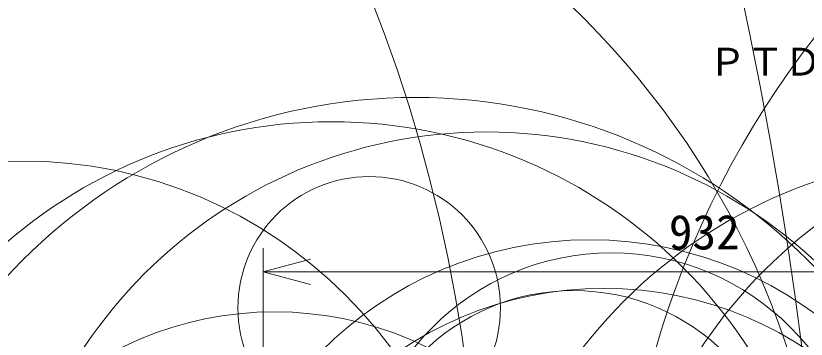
# Model space of a CAD drawing. Units: millimetres, scale not verified. Extents: x -8293 to 8334, y -219 to 16643.
# Drawn here: x -11.19 to 30.54, y 33.03 to 50.09 of the extents above; entities that cross this region are included whole.
import ezdxf
from ezdxf.enums import TextEntityAlignment as Align

# ---------------------------------------------------------------- set-up
doc = ezdxf.new("R2010")
doc.units = ezdxf.units.MM
doc.header["$LTSCALE"] = 0.125
for name, color, linetype, lineweight in [('0-0_0', 7, 'Continuous', 20), ('0-5_SUNPO', 3, 'Continuous', 18), ('0-6_GAIKEI', 1, 'Continuous', 18)]:
    doc.layers.add(name, color=color, linetype=linetype, lineweight=lineweight)
doc.layers.add('0-4_TOUROKU', color=7, linetype='Continuous')
doc.styles.add('ＭＳ ゴシック', font='')
doc.styles.get('ＭＳ ゴシック').set_extended_font_data('MS Gothic')

# ---------------------------------------------------------------- blocks, each defined once
blk = doc.blocks.new('_Open30')
at = {"layer": '0-0_0'}
blk.add_line((0, 0), (-1, 0), dxfattribs=at)
blk.add_lwpolyline([(-1, 0.26795), (0, 0), (-1, -0.26795)], dxfattribs=at)
blk = doc.blocks.new('D1')
at = {"layer": '0-5_SUNPO'}
for p, q in [((66.4181, 87.8348), (66.4181, 99.3396)), ((68.9181, 98.0896), (110.5181, 98.0896))]:
    blk.add_line(p, q, dxfattribs=at)
at = {"layer": '0-5_SUNPO', "xscale": 2.5, "yscale": 2.5, "rotation": 180}
blk.add_blockref('_Open30', (66.4181, 98.0896), dxfattribs=at)
at = {"layer": '0-5_SUNPO', "color": 7, "style": 'ＭＳ ゴシック'}
blk.add_text('932', height=1.833, dxfattribs=at).set_placement((87.8431, 98.7146), align=Align.BOTTOM_LEFT)

msp = doc.modelspace()

# ---------------------------------------------------------------- linework, layer by layer
at = {"layer": '0-6_GAIKEI', "color": 7}
for centre, radius in [((20.8577, 8329.1895), 8313.5778), ((16.3817, 1090.7586), 1075.1461), ((7.4693, 34.6843), 6.9306)]:
    msp.add_circle(centre, radius, dxfattribs=at)
at = {"layer": '0-6_GAIKEI'}
for centre, radius in [((-190.9041, 4.0797), 223.0212), ((-69.831, 20.596), 83.1425), ((69.4729, 18.9926), 48.7745), ((-12.2499, 18.8174), 43.975), ((9.8965, 16.478), 29.3099), ((5.4723, 18.2625), 26.2441), ((46.7654, 18.2565), 26.0551), ((13.6528, 18.4453), 25.5182), ((39.5691, 16.427), 26.3484), ((-10.8385, 18.3253), 24.1064), ((19.121, 18.2289), 20.0457), ((20.2567, 24.2374), 13.3445), ((19.872, 16.379), 19.3339), ((18.2522, 24.2564), 11.3399), ((2.4783, 16.1919), 18.2798)]:
    msp.add_circle(centre, radius, dxfattribs=at)

# ---------------------------------------------------------------- block references
at = {"layer": '0-5_SUNPO'}
msp.add_blockref('D1', (-64.5547, -61.4996), dxfattribs=at)

# ---------------------------------------------------------------- texts
at = {"layer": '0-4_TOUROKU', "style": 'ＭＳ ゴシック'}
msp.add_text('ＰＴＤＺ１６Ｋ+ＥＴＰＦＤ５１０', height=1.466, dxfattribs=at).set_placement((25.3785, 46.5004), align=Align.BOTTOM_LEFT)

doc.saveas('drawing.dxf')
